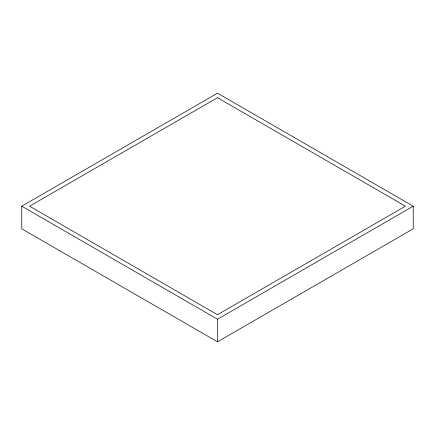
<?xml version="1.0" encoding="UTF-8"?>
<svg xmlns="http://www.w3.org/2000/svg" width="435" height="435" viewBox="0 0 435 435"><rect width="100%" height="100%" fill="white"/><g stroke="black" fill="none" stroke-linecap="round" stroke-linejoin="round"><path stroke-width="0.65" d="M21.75 206.201L217.5 93.182L413.25 206.201L413.25 228.799L217.5 341.818L21.75 228.799L21.75 206.201L217.5 319.214L413.25 206.201M217.5 319.214L217.5 341.818M217.5 97.701L29.58 206.201L217.5 314.695L405.42 206.201L217.5 97.701"/></g></svg>
